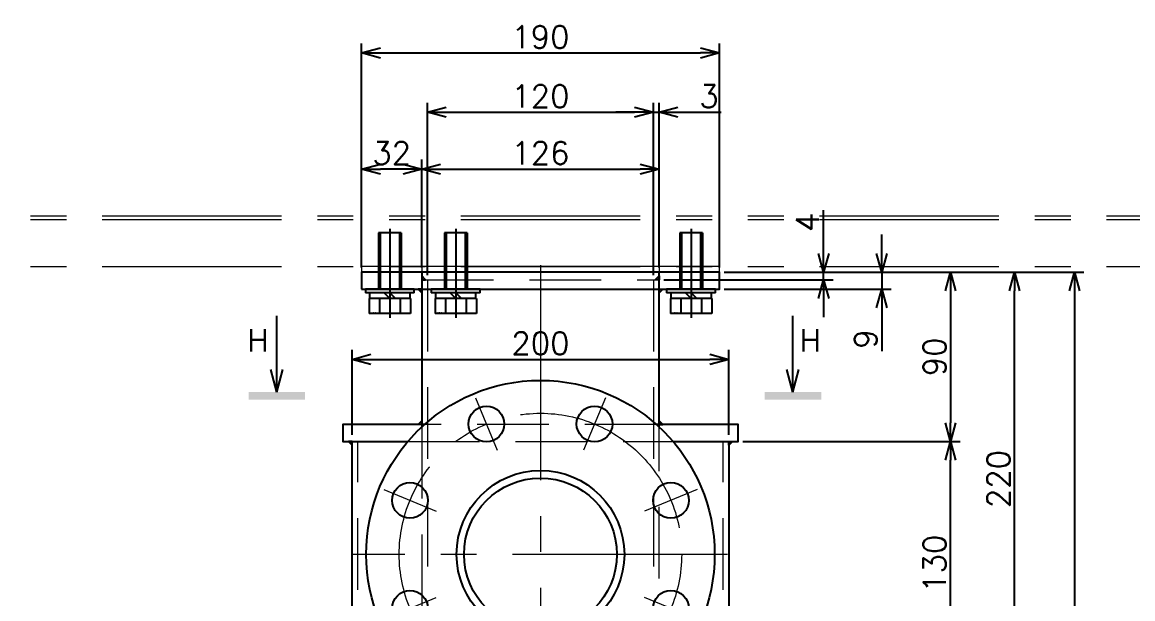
# Model space of a CAD drawing. Header units: millimetres. Extents: x -16130 to 36813, y -8099 to 27484.
# Drawn here: x 20334 to 20924, y 13166 to 13473 of the extents above; entities that cross this region are included whole.
import ezdxf
from ezdxf.enums import TextEntityAlignment as Align

# ---------------------------------------------------------------- set-up
doc = ezdxf.new("R2010")
doc.units = ezdxf.units.MM
doc.header["$LTSCALE"] = 6
doc.header["$PDMODE"] = 99
doc.header["$PDSIZE"] = 1
for name, pattern in [('CENTER2', [28.575, 19.05, -3.175, 3.175, -3.175]), ('HIDDEN', [9.525, 6.35, -3.175]), ('PHANTOM2', [31.75, 15.875, -3.175, 3.175, -3.175, 3.175, -3.175])]:
    doc.linetypes.add(name, pattern=pattern)
for name, color, linetype, lineweight in [('01_NORMAL', 7, 'Continuous', 25), ('04_HIDDEN', 2, 'HIDDEN', 13), ('05_CENTER', 4, 'CENTER2', 13), ('06_PHANTOM', 2, 'PHANTOM2', 13), ('08_DIM', 3, 'Continuous', 13)]:
    doc.layers.add(name, color=color, linetype=linetype, lineweight=lineweight)
doc.layers.add('10_DRAFT', color=8, linetype='Continuous', lineweight=0, plot=False)
doc.styles.add('KSS_TXT', font='txt.shx', dxfattribs={"bigfont": 'extfont2.shx'})
doc.styles.add('KSS_TXT_L', font='txt.shx', dxfattribs={"height": 3, "bigfont": 'extfont2.shx'})
doc.styles.get("Standard").update_dxf_attribs({"font": 'txt.shx', "bigfont": 'extfont2.shx'})
doc.dimstyles.new('KSS_DIM', dxfattribs={"dimtxt": 3, "dimasz": 2.5, "dimexe": 1.25, "dimexo": 0.625, "dimtad": 1, "dimdsep": 46, "dimtxsty": 'KSS_TXT', "dimblk": 'OPEN30', "dimcen": 0, "dimazin": 2, "dimtfac": 0.75, "dimtmove": 0, "dimatfit": 3, "dimldrblk": 'OPEN30', "dimfxl": 1, "dimtolj": 1, "dimarcsym": 0})

# ---------------------------------------------------------------- blocks, each defined once
blk = doc.blocks.new('_Open30')
at = {"color": 0, "linetype": 'ByBlock', "lineweight": -2}
for p, q in [((-1, 0.268), (0, 0)), ((0, 0), (-1, -0.268)), ((0, 0), (-1, 0))]:
    blk.add_line(p, q, dxfattribs=at)
blk = doc.blocks.new('*D3947')
at = {"layer": '08_DIM', "color": 0, "lineweight": -2, "transparency": 16777216}
for p, q in [((20717.11, 13249.69), (20832.43, 13249.69)), ((20827.43, 13129.69), (20827.43, 13239.69)), ((20747.11, 13119.69), (20832.43, 13119.69))]:
    blk.add_line(p, q, dxfattribs=at)
at = {"layer": 'Defpoints', "color": 0, "transparency": 16777216}
for p in [(20714.61, 13249.69), (20827.43, 13249.69), (20744.61, 13119.69)]:
    blk.add_point(p, dxfattribs=at)
at = {"layer": '08_DIM', "color": 0, "lineweight": -2, "transparency": 16777216, "xscale": 10, "yscale": 10, "zscale": 10}
for p, rotation in [((20827.43, 13249.69), 90), ((20827.43, 13119.69), 270)]:
    blk.add_blockref('_Open30', p, dxfattribs=dict(at, rotation=rotation))
at = {"layer": '08_DIM', "color": 0, "transparency": 16777216, "insert": (20818.93, 13184.69), "char_height": 12, "attachment_point": 5, "rotation": 90, "style": 'KSS_TXT'}
blk.add_mtext('\\A1;130', dxfattribs=at)
blk = doc.blocks.new('*D3962')
at = {"layer": '08_DIM', "color": 0, "lineweight": -2, "transparency": 16777216}
for p, q in [((20669.61, 13338.19), (20669.61, 13429.71)), ((20672.61, 13342.19), (20672.61, 13429.71)), ((20659.61, 13424.71), (20649.61, 13424.71)), ((20669.61, 13424.71), (20672.61, 13424.71)), ((20682.61, 13424.71), (20705.61, 13424.71))]:
    blk.add_line(p, q, dxfattribs=at)
at = {"layer": 'Defpoints', "color": 0, "transparency": 16777216}
for p in [(20672.61, 13424.71), (20669.61, 13335.69), (20672.61, 13339.69)]:
    blk.add_point(p, dxfattribs=at)
at = {"layer": '08_DIM', "color": 0, "lineweight": -2, "transparency": 16777216, "xscale": 10, "yscale": 10, "zscale": 10}
blk.add_blockref('_Open30', (20669.61, 13424.71), dxfattribs=at)
at = {"layer": '08_DIM', "color": 0, "lineweight": -2, "transparency": 16777216, "xscale": 10, "yscale": 10, "zscale": 10, "rotation": 180}
blk.add_blockref('_Open30', (20672.61, 13424.71), dxfattribs=at)
at = {"layer": '08_DIM', "color": 0, "transparency": 16777216, "insert": (20699.11, 13433.21), "char_height": 12, "attachment_point": 5, "style": 'KSS_TXT'}
blk.add_mtext('\\A1;3', dxfattribs=at)
blk = doc.blocks.new('*D3968')
at = {"layer": '08_DIM', "color": 0, "lineweight": -2, "transparency": 16777216}
for p, q in [((20727.11, 13339.69), (20832.43, 13339.69)), ((20827.43, 13329.69), (20827.43, 13259.69)), ((20717.11, 13249.69), (20832.43, 13249.69))]:
    blk.add_line(p, q, dxfattribs=at)
at = {"layer": 'Defpoints', "color": 0, "transparency": 16777216}
for p in [(20724.61, 13339.69), (20714.61, 13249.69), (20827.43, 13249.69)]:
    blk.add_point(p, dxfattribs=at)
at = {"layer": '08_DIM', "color": 0, "lineweight": -2, "transparency": 16777216, "xscale": 10, "yscale": 10, "zscale": 10}
for p, rotation in [((20827.43, 13339.69), 90), ((20827.43, 13249.69), 270)]:
    blk.add_blockref('_Open30', p, dxfattribs=dict(at, rotation=rotation))
at = {"layer": '08_DIM', "color": 0, "transparency": 16777216, "insert": (20818.93, 13294.69), "char_height": 12, "attachment_point": 5, "rotation": 90, "style": 'KSS_TXT'}
blk.add_mtext('\\A1;90', dxfattribs=at)
blk = doc.blocks.new('*D3969')
at = {"layer": '08_DIM', "color": 0, "lineweight": -2, "transparency": 16777216}
for p, q in [((20759.99, 13349.69), (20759.99, 13372.69)), ((20675.11, 13335.69), (20764.99, 13335.69)), ((20707.11, 13339.69), (20764.99, 13339.69)), ((20759.99, 13335.69), (20759.99, 13339.69)), ((20759.99, 13325.69), (20759.99, 13315.69))]:
    blk.add_line(p, q, dxfattribs=at)
at = {"layer": 'Defpoints', "color": 0, "transparency": 16777216}
for p in [(20672.61, 13335.69), (20704.61, 13339.69), (20759.99, 13339.69)]:
    blk.add_point(p, dxfattribs=at)
at = {"layer": '08_DIM', "color": 0, "lineweight": -2, "transparency": 16777216, "xscale": 10, "yscale": 10, "zscale": 10}
for p, rotation in [((20759.99, 13339.69), 270), ((20759.99, 13335.69), 90)]:
    blk.add_blockref('_Open30', p, dxfattribs=dict(at, rotation=rotation))
at = {"layer": '08_DIM', "color": 0, "transparency": 16777216, "insert": (20751.49, 13366.19), "char_height": 12, "attachment_point": 5, "rotation": 90, "style": 'KSS_TXT'}
blk.add_mtext('\\A1;4', dxfattribs=at)
blk = doc.blocks.new('*D3970')
at = {"layer": '08_DIM', "color": 0, "lineweight": -2, "transparency": 16777216}
for p, q in [((20790.83, 13349.69), (20790.83, 13359.69)), ((20707.11, 13339.69), (20795.83, 13339.69)), ((20790.83, 13339.69), (20790.83, 13330.69)), ((20707.11, 13330.69), (20795.83, 13330.69)), ((20790.83, 13320.69), (20790.83, 13297.69))]:
    blk.add_line(p, q, dxfattribs=at)
at = {"layer": 'Defpoints', "color": 0, "transparency": 16777216}
for p in [(20704.61, 13339.69), (20704.61, 13330.69), (20790.83, 13330.69)]:
    blk.add_point(p, dxfattribs=at)
at = {"layer": '08_DIM', "color": 0, "lineweight": -2, "transparency": 16777216, "xscale": 10, "yscale": 10, "zscale": 10}
for p, rotation in [((20790.83, 13339.69), 270), ((20790.83, 13330.69), 90)]:
    blk.add_blockref('_Open30', p, dxfattribs=dict(at, rotation=rotation))
at = {"layer": '08_DIM', "color": 0, "transparency": 16777216, "insert": (20782.33, 13304.19), "char_height": 12, "attachment_point": 5, "rotation": 90, "style": 'KSS_TXT'}
blk.add_mtext('\\A1;9', dxfattribs=at)
blk = doc.blocks.new('*D3974')
at = {"layer": '08_DIM', "color": 0, "lineweight": -2, "transparency": 16777216}
for p, q in [((20514.61, 13342.19), (20514.61, 13399.52)), ((20536.61, 13394.52), (20524.61, 13394.52)), ((20546.61, 13342.19), (20546.61, 13399.52))]:
    blk.add_line(p, q, dxfattribs=at)
at = {"layer": 'Defpoints', "color": 0, "transparency": 16777216}
for p in [(20514.61, 13394.52), (20514.61, 13339.69), (20546.61, 13339.69)]:
    blk.add_point(p, dxfattribs=at)
at = {"layer": '08_DIM', "color": 0, "lineweight": -2, "transparency": 16777216, "xscale": 10, "yscale": 10, "zscale": 10, "rotation": 180}
blk.add_blockref('_Open30', (20514.61, 13394.52), dxfattribs=at)
at = {"layer": '08_DIM', "color": 0, "lineweight": -2, "transparency": 16777216, "xscale": 10, "yscale": 10, "zscale": 10}
blk.add_blockref('_Open30', (20546.61, 13394.52), dxfattribs=at)
at = {"layer": '08_DIM', "color": 0, "transparency": 16777216, "insert": (20530.61, 13403.02), "char_height": 12, "attachment_point": 5, "style": 'KSS_TXT'}
blk.add_mtext('\\A1;32', dxfattribs=at)
blk = doc.blocks.new('*D3975')
at = {"layer": '08_DIM', "color": 0, "lineweight": -2, "transparency": 16777216}
for p, q in [((20546.61, 13342.19), (20546.61, 13399.52)), ((20556.61, 13394.52), (20662.61, 13394.52)), ((20672.61, 13342.19), (20672.61, 13399.52))]:
    blk.add_line(p, q, dxfattribs=at)
at = {"layer": 'Defpoints', "color": 0, "transparency": 16777216}
for p in [(20672.61, 13394.52), (20546.61, 13339.69), (20672.61, 13339.69)]:
    blk.add_point(p, dxfattribs=at)
at = {"layer": '08_DIM', "color": 0, "lineweight": -2, "transparency": 16777216, "xscale": 10, "yscale": 10, "zscale": 10, "rotation": 180}
blk.add_blockref('_Open30', (20546.61, 13394.52), dxfattribs=at)
at = {"layer": '08_DIM', "color": 0, "lineweight": -2, "transparency": 16777216, "xscale": 10, "yscale": 10, "zscale": 10}
blk.add_blockref('_Open30', (20672.61, 13394.52), dxfattribs=at)
at = {"layer": '08_DIM', "color": 0, "transparency": 16777216, "insert": (20609.61, 13403.02), "char_height": 12, "attachment_point": 5, "style": 'KSS_TXT'}
blk.add_mtext('\\A1;126', dxfattribs=at)
blk = doc.blocks.new('A$C5CAA2BF1_1_1_1')
at = {"color": 0}
for p, q in [((-100, 330), (-100, 450)), ((100, 450), (100, 330)), ((-100, 312.2), (-100, 320)), ((100, 321), (100, 313.21)), ((-100, 313.2), (-67.5, 256.91)), ((100, 313.21), (67.5, 256.91))]:
    blk.add_line(p, q, dxfattribs=at)
at = {"color": 3}
blk.add_line((69.28, 260), (-69.28, 260), dxfattribs=at)
at = {"color": 0}
blk.add_lwpolyline([(-95, 531), (95, 531), (95, 540), (-95, 540)], close=True, dxfattribs=at)
for points in [[(63, 457.73), (63, 540), (-63, 540), (-63, 457.73)], [(-61.61, 459), (-105, 459), (-105, 450), (-70.4, 450)], [(70.4, 450), (105, 450), (105, 459), (61.61, 459)]]:
    blk.add_lwpolyline(points, dxfattribs=at)
at = {"color": 3}
for points in [[(-63, 536), (-61, 536), (-63, 538), (-63, 538)], [(63, 536), (61, 536), (63, 538), (63, 538)], [(-63, 531), (-65, 531), (-63, 529), (-63, 529)], [(63, 531), (65, 531), (63, 529), (63, 529)], [(-63, 459), (-65, 459), (-63, 461), (-63, 461)], [(63, 459), (65, 459), (63, 461), (63, 461)], [(-100, 450), (-102, 450), (-100, 448), (-100, 448)], [(100, 450), (102, 450), (100, 448), (100, 448)], [(-100, 329), (-102, 329), (-100, 331), (-100, 331)], [(100, 329), (102, 329), (100, 331), (100, 331)], [(-100, 320), (-102, 320), (-100, 318), (-100, 318)], [(100, 320), (102, 320), (100, 318), (100, 318)]]:
    blk.add_lwpolyline(points, close=True, dxfattribs=at)
for points in [[(-70.4, 329), (-135, 329), (-135, 320), (-61.61, 320)], [(61.61, 320), (135, 320), (135, 329), (70.4, 329)]]:
    blk.add_lwpolyline(points)
at = {"color": 0}
for centre, radius in [((0, 390), 92.5), ((-28.7, 459.29), 9.5), ((28.7, 459.29), 9.5), ((0, 390), 44.55), ((-69.29, 418.7), 9.5), ((0, 390), 40.55), ((69.29, 418.7), 9.5), ((-69.29, 361.3), 9.5), ((69.29, 361.3), 9.5), ((-28.7, 320.71), 9.5), ((28.7, 320.71), 9.5)]:
    blk.add_circle(centre, radius, dxfattribs=at)
at = {"layer": '04_HIDDEN'}
for p, q in [((-63, 536), (63, 536)), ((-60, 536), (-60, 320)), ((60, 536), (60, 320)), ((-97, 314.01), (-97, 450)), ((97, 314.01), (97, 450)), ((-100, 320), (-100, 329)), ((-70.4, 329), (70.4, 329)), ((100, 320), (100, 329)), ((-61.61, 320), (61.61, 320)), ((-97, 314.01), (-49.12, 231.07)), ((97, 314.01), (49.11, 231.07)), ((-67.5, 256.91), (-51.75, 229.63)), ((67.5, 256.91), (51.75, 229.63))]:
    blk.add_line(p, q, dxfattribs=at)
for points in [[(-63, 540), (-95, 540), (-95, 531), (-63, 531)], [(63, 540), (95, 540), (95, 531), (63, 531)]]:
    blk.add_lwpolyline(points, close=True, dxfattribs=at)
for points in [[(-63, 457.73), (-63, 320), (63, 320), (63, 457.73)], [(61.61, 459), (-61.61, 459)], [(-70.4, 450), (70.4, 450)]]:
    blk.add_lwpolyline(points, dxfattribs=at)
blk.add_arc((0, 140), 103.5, 60, 120, dxfattribs=at)
at = {"layer": '05_CENTER'}
for p, q in [((-80, 523.03), (-80, 547.72)), ((-45, 523.03), (-45, 547.72)), ((0, 543.68), (0, 135)), ((80, 523.03), (80, 547.72)), ((-34.49, 473.26), (-22.92, 445.32)), ((34.49, 473.26), (22.92, 445.32)), ((-83.26, 424.49), (-55.32, 412.92)), ((83.26, 424.49), (55.32, 412.92)), ((99.41, 390), (-99.41, 390)), ((-83.26, 355.51), (-55.32, 367.08)), ((83.26, 355.51), (55.32, 367.08)), ((-120, 335.64), (-120, 313.31)), ((-34.49, 306.74), (-22.92, 334.68)), ((34.49, 306.74), (22.92, 334.68)), ((120, 335.64), (120, 313.31))]:
    blk.add_line(p, q, dxfattribs=at)
blk.add_circle((0, 390), 75, dxfattribs=at)
at = {"layer": '10_DRAFT'}
blk.add_line((6, 140), (-6, 140), dxfattribs=at)
blk = doc.blocks.new('*D3980')
at = {"layer": '08_DIM', "color": 0, "lineweight": -2, "transparency": 16777216}
for p, q in [((20549.61, 13338.19), (20549.61, 13429.71)), ((20669.61, 13338.19), (20669.61, 13429.71)), ((20559.61, 13424.71), (20659.61, 13424.71))]:
    blk.add_line(p, q, dxfattribs=at)
at = {"layer": 'Defpoints', "color": 0, "transparency": 16777216}
for p in [(20669.61, 13424.71), (20549.61, 13335.69), (20669.61, 13335.69)]:
    blk.add_point(p, dxfattribs=at)
at = {"layer": '08_DIM', "color": 0, "lineweight": -2, "transparency": 16777216, "xscale": 10, "yscale": 10, "zscale": 10, "rotation": 180}
blk.add_blockref('_Open30', (20549.61, 13424.71), dxfattribs=at)
at = {"layer": '08_DIM', "color": 0, "lineweight": -2, "transparency": 16777216, "xscale": 10, "yscale": 10, "zscale": 10}
blk.add_blockref('_Open30', (20669.61, 13424.71), dxfattribs=at)
at = {"layer": '08_DIM', "color": 0, "transparency": 16777216, "insert": (20609.61, 13433.21), "char_height": 12, "attachment_point": 5, "style": 'KSS_TXT'}
blk.add_mtext('\\A1;120', dxfattribs=at)
blk = doc.blocks.new('*D3983')
at = {"layer": '08_DIM', "color": 0, "lineweight": -2, "transparency": 16777216}
for p, q in [((20707.11, 13339.69), (20898.18, 13339.69)), ((20893.18, 13329.69), (20893.18, 12949.69)), ((20752.9, 12939.69), (20898.18, 12939.69))]:
    blk.add_line(p, q, dxfattribs=at)
at = {"layer": 'Defpoints', "color": 0, "transparency": 16777216}
for p in [(20704.61, 13339.69), (20750.4, 12939.69), (20893.18, 12939.69)]:
    blk.add_point(p, dxfattribs=at)
at = {"layer": '08_DIM', "color": 0, "lineweight": -2, "transparency": 16777216, "xscale": 10, "yscale": 10, "zscale": 10}
for p, rotation in [((20893.18, 13339.69), 90), ((20893.18, 12939.69), 270)]:
    blk.add_blockref('_Open30', p, dxfattribs=dict(at, rotation=rotation))
at = {"layer": '08_DIM', "color": 0, "transparency": 16777216, "insert": (20884.68, 13139.69), "char_height": 12, "attachment_point": 5, "rotation": 90, "style": 'KSS_TXT'}
blk.add_mtext('\\A1;(400)', dxfattribs=at)
blk = doc.blocks.new('*D3984')
at = {"layer": '08_DIM', "color": 0, "lineweight": -2, "transparency": 16777216}
for p, q in [((20707.11, 13339.69), (20866.37, 13339.69)), ((20861.37, 13129.69), (20861.37, 13329.69)), ((20747.11, 13119.69), (20866.37, 13119.69))]:
    blk.add_line(p, q, dxfattribs=at)
at = {"layer": 'Defpoints', "color": 0, "transparency": 16777216}
for p in [(20704.61, 13339.69), (20861.37, 13339.69), (20744.61, 13119.69)]:
    blk.add_point(p, dxfattribs=at)
at = {"layer": '08_DIM', "color": 0, "lineweight": -2, "transparency": 16777216, "xscale": 10, "yscale": 10, "zscale": 10}
for p, rotation in [((20861.37, 13339.69), 90), ((20861.37, 13119.69), 270)]:
    blk.add_blockref('_Open30', p, dxfattribs=dict(at, rotation=rotation))
at = {"layer": '08_DIM', "color": 0, "transparency": 16777216, "insert": (20852.87, 13229.69), "char_height": 12, "attachment_point": 5, "rotation": 90, "style": 'KSS_TXT'}
blk.add_mtext('\\A1;220', dxfattribs=at)
blk = doc.blocks.new('*D3985')
at = {"layer": '08_DIM', "color": 0, "lineweight": -2, "transparency": 16777216}
for p, q in [((20509.61, 13253.19), (20509.61, 13298.35)), ((20709.61, 13253.19), (20709.61, 13298.35)), ((20519.61, 13293.35), (20699.61, 13293.35))]:
    blk.add_line(p, q, dxfattribs=at)
at = {"layer": 'Defpoints', "color": 0, "transparency": 16777216}
for p in [(20709.61, 13293.35), (20509.61, 13250.69), (20709.61, 13250.69)]:
    blk.add_point(p, dxfattribs=at)
at = {"layer": '08_DIM', "color": 0, "lineweight": -2, "transparency": 16777216, "xscale": 10, "yscale": 10, "zscale": 10, "rotation": 180}
blk.add_blockref('_Open30', (20509.61, 13293.35), dxfattribs=at)
at = {"layer": '08_DIM', "color": 0, "lineweight": -2, "transparency": 16777216, "xscale": 10, "yscale": 10, "zscale": 10}
blk.add_blockref('_Open30', (20709.61, 13293.35), dxfattribs=at)
at = {"layer": '08_DIM', "color": 0, "transparency": 16777216, "insert": (20609.61, 13301.85), "char_height": 12, "attachment_point": 5, "style": 'KSS_TXT'}
blk.add_mtext('\\A1;200', dxfattribs=at)
blk = doc.blocks.new('*D3987')
at = {"layer": '08_DIM', "color": 0, "lineweight": -2, "transparency": 16777216}
for p, q in [((20514.61, 13342.19), (20514.61, 13461.22)), ((20704.61, 13342.19), (20704.61, 13461.22)), ((20524.61, 13456.22), (20694.61, 13456.22))]:
    blk.add_line(p, q, dxfattribs=at)
at = {"layer": 'Defpoints', "color": 0, "transparency": 16777216}
for p in [(20704.61, 13456.22), (20514.61, 13339.69), (20704.61, 13339.69)]:
    blk.add_point(p, dxfattribs=at)
at = {"layer": '08_DIM', "color": 0, "lineweight": -2, "transparency": 16777216, "xscale": 10, "yscale": 10, "zscale": 10, "rotation": 180}
blk.add_blockref('_Open30', (20514.61, 13456.22), dxfattribs=at)
at = {"layer": '08_DIM', "color": 0, "lineweight": -2, "transparency": 16777216, "xscale": 10, "yscale": 10, "zscale": 10}
blk.add_blockref('_Open30', (20704.61, 13456.22), dxfattribs=at)
at = {"layer": '08_DIM', "color": 0, "transparency": 16777216, "insert": (20609.61, 13464.72), "char_height": 12, "attachment_point": 5, "style": 'KSS_TXT'}
blk.add_mtext('\\A1;190', dxfattribs=at)
blk = doc.blocks.new('A$C684D1FE3')
at = {"color": 3}
blk.add_lwpolyline([(-15, 0), (175, 0), (175, 3), (-15, 3)], close=True, dxfattribs=at)
at = {"layer": '05_CENTER'}
for p, q in [((0, -4.55), (0, 7.43)), ((35, -4.55), (35, 7.43)), ((160, -4.55), (160, 7.43))]:
    blk.add_line(p, q, dxfattribs=at)
at = {"layer": '08_DIM'}
for p, q in [((17, 3), (17, 0)), ((143, 3), (143, 0))]:
    blk.add_line(p, q, dxfattribs=at)
blk = doc.blocks.new('A$C1819430B_1_1_1')
at = {"color": 0}
for p, q in [((-10.97, 13), (10.97, 13)), ((-10.97, 5), (-10.97, 13)), ((-5.48, 5), (-5.48, 13)), ((5.48, 5), (5.48, 13)), ((10.97, 5), (10.97, 13)), ((-13, 2), (13, 2)), ((-13, 2), (-13, 0)), ((-13, 0), (13, 0)), ((-10.97, 5), (10.97, 5)), ((-10.75, 5), (-10.75, 2)), ((0, 2), (-3, 5)), ((0, 5), (3, 2)), ((10.75, 2), (10.75, 5)), ((13, 0), (13, 2))]:
    blk.add_line(p, q, dxfattribs=at)
at = {"color": 0, "linetype": 'CENTER2'}
blk.add_line((0, -32.11), (0, 15.28), dxfattribs=at)
at = {"color": 0, "linetype": 'HIDDEN'}
for p, q in [((-6, -30), (-6, 0)), ((-5.05, -30), (-5.05, 0)), ((5.05, -30), (5.05, 0)), ((6, -30), (6, 0)), ((-6, -30), (6, -30))]:
    blk.add_line(p, q, dxfattribs=at)
at = {"layer": '10_DRAFT', "style": 'KSS_TXT_L'}
blk.add_text('BT-M12x35L,SW,PW', height=0.3, dxfattribs=at).set_placement((6.07, 12.66))
blk = doc.blocks.new('seca03_1')
for q in [(0, 10.64), (-0.8, 3.5), (0.8, 3.5)]:
    blk.add_line((0, 0.5), q)
blk.add_solid([(-3.76, -0.5), (3.76, -0.5), (-3.76, 0.5), (3.76, 0.5)])
blk.add_attdef('A', text='', height=3).set_placement((-2.5, 7.37), align=Align.MIDDLE)

msp = doc.modelspace()

# ---------------------------------------------------------------- linework, layer by layer
at = {"layer": '06_PHANTOM'}
for p, q in [((19043.36289, 13369.68937), (21570.34534, 13369.68937)), ((19043.36289, 13367.68937), (21570.34534, 13367.68937)), ((19043.36289, 13342.68937), (21570.34534, 13342.68937))]:
    msp.add_line(p, q, dxfattribs=at)

# ---------------------------------------------------------------- block references
at = {"rotation": 180}
for p in [(20529.61002, 13330.68887), (20564.61001, 13330.68887), (20689.61001, 13330.68887)]:
    msp.add_blockref('A$C1819430B_1_1_1', p, dxfattribs=at)
msp.add_blockref('A$C5CAA2BF1_1_1_1', (20609.61002, 12799.68937))
at = {"layer": '01_NORMAL', "xscale": 4, "yscale": 4, "zscale": 4}
msp.add_blockref('seca03_1', (20469.59755, 13273.97209), dxfattribs=at).add_auto_attribs({'A': 'H'})
at = {"layer": '01_NORMAL'}
ref = msp.add_blockref('seca03_1', (20743.67246, 13273.97209), dxfattribs=dict(at, xscale=4, yscale=4, zscale=4))
ref.add_attrib('A', 'H', dxfattribs={"layer": '0', "height": 12}).set_placement((20752.94707, 13303.47151), align=Align.MIDDLE)
at = {"layer": '08_DIM'}
msp.add_blockref('A$C684D1FE3', (20529.61002, 13339.68937), dxfattribs=at)

# ---------------------------------------------------------------- dimensions: what is measured, and where the dimension line sits
for base, p1, p2, picture, middle in [((20704.61001, 13456.22083), (20514.61002, 13339.68937), (20704.61001, 13339.68937), '*D3987', (20609.61002, 13464.72083)), ((20672.61002, 13424.71451), (20669.61002, 13335.68937), (20672.61002, 13339.68937), '*D3962', (20699.11002, 13433.21451)), ((20514.61002, 13394.52221), (20546.61002, 13339.68937), (20514.61002, 13339.68937), '*D3974', (20530.61002, 13403.02221)), ((20672.61002, 13394.52221), (20546.61002, 13339.68937), (20672.61002, 13339.68937), '*D3975', (20609.61002, 13403.02221)), ((20709.60994, 13293.35411), (20509.60994, 13250.68937), (20709.60994, 13250.68937), '*D3985', (20609.60994, 13301.85411))]:
    dim = msp.add_linear_dim(base=base, p1=p1, p2=p2, dimstyle='KSS_DIM', override={"dimscale": 4}, dxfattribs=at)
    dim.commit()
    dim.dimension.update_dxf_attribs({"geometry": picture, "text_midpoint": middle})
for base, p1, p2, angle, picture, middle in [((20669.61002, 13424.71451), (20549.61002, 13335.68937), (20669.61002, 13335.68937), 180, '*D3980', (20609.61002, 13433.21451)), ((20759.98534, 13339.68937), (20672.61002, 13335.68937), (20704.61001, 13339.68937), 90, '*D3969', (20751.48534, 13366.18937)), ((20790.83305, 13330.68887), (20704.61001, 13339.68937), (20704.61001, 13330.68887), 90, '*D3970', (20782.33305, 13304.18887)), ((20861.37149, 13339.68937), (20744.60981, 13119.68937), (20704.61001, 13339.68937), 90, '*D3984', (20852.87149, 13229.68937)), ((20827.42818, 13249.68937), (20724.61002, 13339.68937), (20714.60994, 13249.68937), 90, '*D3968', (20818.92818, 13294.68937)), ((20827.42818, 13249.68937), (20744.60981, 13119.68937), (20714.60994, 13249.68937), 270, '*D3947', (20818.92818, 13184.68937))]:
    dim = msp.add_linear_dim(base=base, p1=p1, p2=p2, angle=angle, dimstyle='KSS_DIM', override={"dimscale": 4}, dxfattribs=at)
    dim.commit()
    dim.dimension.update_dxf_attribs({"geometry": picture, "text_midpoint": middle})
dim = msp.add_linear_dim(base=(20893.17576, 12939.68937), p1=(20704.61001, 13339.68937), p2=(20750.39536, 12939.68937), angle=90, text='(<>)', dimstyle='KSS_DIM', override={"dimscale": 4}, dxfattribs=at)
dim.commit()
dim.dimension.update_dxf_attribs({"geometry": '*D3983', "text_midpoint": (20884.67576, 13139.68937)})

doc.saveas('drawing.dxf')
